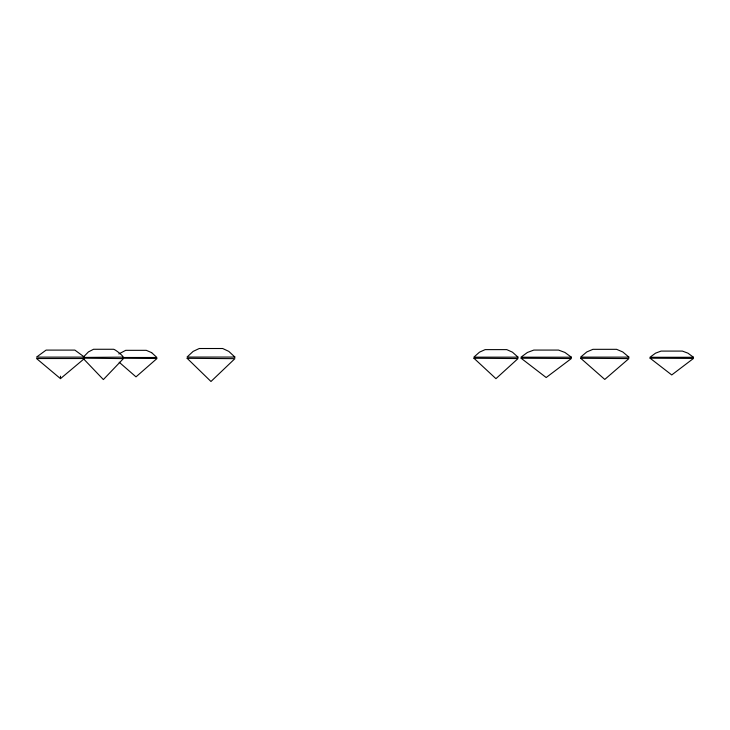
<?xml version="1.0" encoding="UTF-8"?>
<svg xmlns="http://www.w3.org/2000/svg" width="730" height="730" viewBox="0 0 730 730"><rect width="100%" height="100%" fill="white"/><g stroke="black" fill="none" stroke-linecap="round" stroke-linejoin="round"><path stroke-width="1.09" d="M83.32 357.134L88.439 351.906L93.549 349.268L113.177 349.268C114.546 348.447 127.531 359.416 121.883 357.134L84.178 357.426M118.826 353.95L125.715 350.327L146.283 350.327L151.648 352.645M60.48 378.642L84.461 358.521L36.5 358.521L60.48 378.642L60.48 376.151M122.676 358.22L157.014 358.494L135.999 376.863L119.191 362.235M122.676 357.481L156.904 357.481L151.639 352.645M83.704 358.174L123.416 358.594L103.368 379.573L83.32 358.594M187.145 358.32L210.97 381.489L234.905 358.658L187.145 358.32M234.905 357.07L187.026 357.07L193.149 351.385L199.244 348.511L222.686 348.511L228.8 351.385L234.905 357.07M473.952 358.257L495.944 378.669L518.044 358.558L473.952 358.257M518.044 357.162L473.852 357.162L479.5 352.152L485.131 349.624L506.766 349.624L512.405 352.152L518.044 357.162M580.733 358.275L604.769 379.427L628.922 358.585L580.733 358.275M628.922 357.134L580.615 357.134L586.792 351.942L592.942 349.323L616.595 349.323L622.754 351.951L628.922 357.134M650.074 358.184L671.737 374.946L693.5 358.43L650.074 358.184M521.101 358.238L546.177 377.529L571.371 358.521L521.101 358.238M693.5 357.28L649.974 357.28L655.54 353.165L661.079 351.084L682.386 351.084L687.943 353.165L693.5 357.28M571.371 357.198L520.974 357.198L527.416 352.462L533.84 350.071L558.505 350.071L564.938 352.462L571.371 357.198M84.461 357.125L36.5 357.125L46.09 350.099L74.871 350.099L84.461 357.125"/></g></svg>
